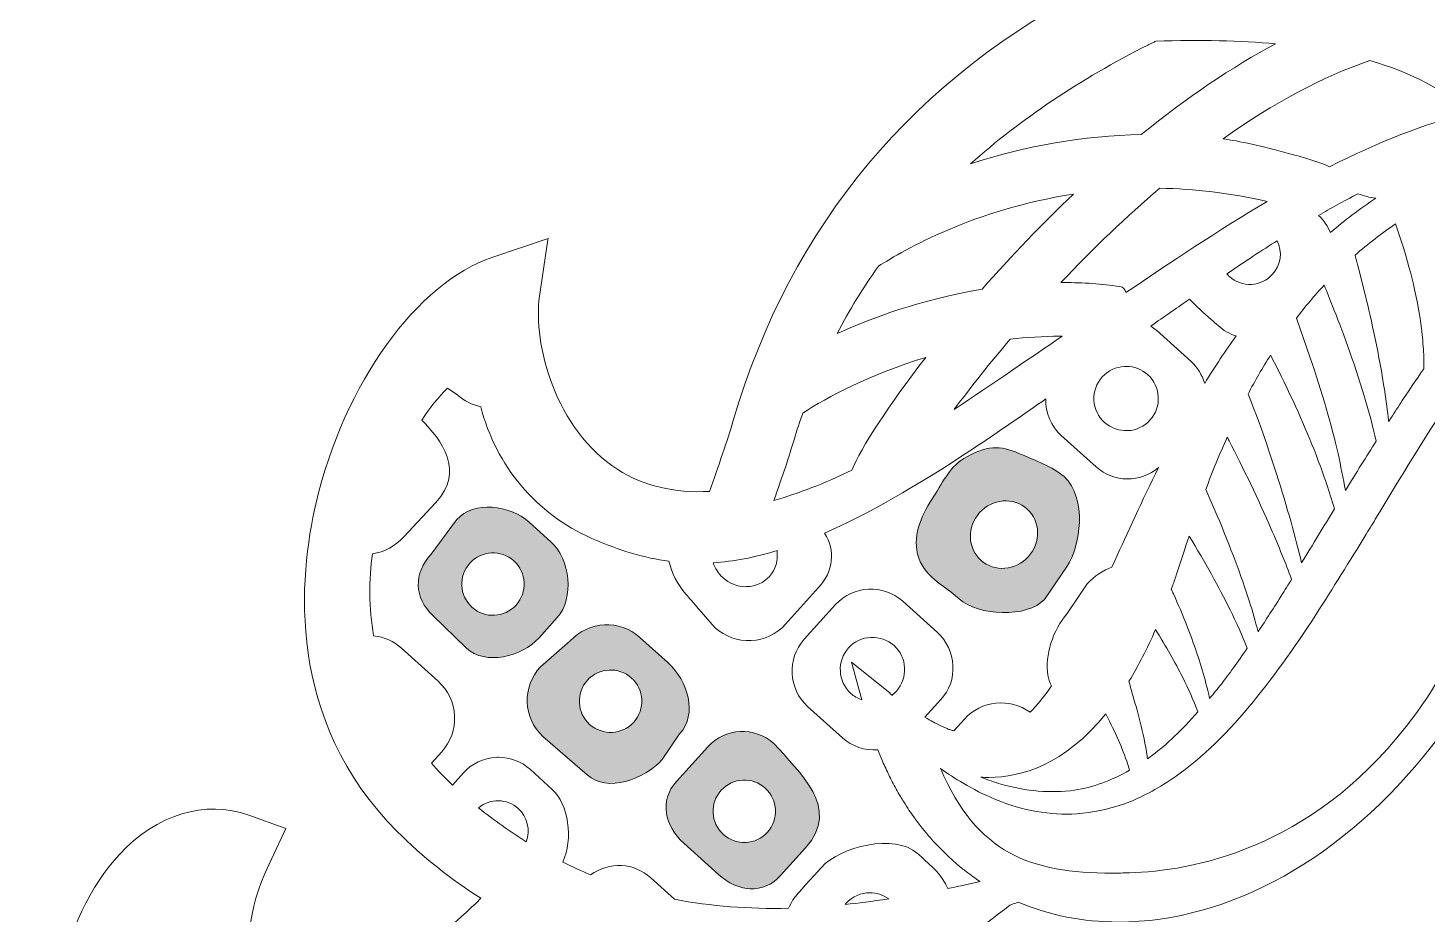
# Model space of a CAD drawing. Header units: inches. Extents: x 63 to 443, y 23 to 478.
# Drawn here: x 62.6 to 179.4, y 319.3 to 393.3 of the extents above; entities that cross this region are included whole.
import ezdxf

# ---------------------------------------------------------------- set-up
doc = ezdxf.new("R2010")
doc.units = ezdxf.units.IN
doc.header["$MEASUREMENT"] = 0
doc.layers.add('Layer 1', color=7, linetype='Continuous')

# ---------------------------------------------------------------- blocks, each defined once
blk = doc.blocks.new('block 2')
at = {"layer": 'Layer 1', "true_color": 0xffffff}
h = blk.add_hatch(color=7, dxfattribs=at)
h.dxf.hatch_style = 2
edge = h.paths.add_edge_path()
edge.add_spline(control_points=[(140.32, 345.64), (141.95, 344.16), (146.06, 344.02), (147.47, 345.58), (147.47, 345.58), (149.36, 348.35), (149.36, 348.35), (150.47, 349.98), (151.08, 354.06), (149.11, 355.84), (148.19, 356.67), (146.62, 357.21), (145.64, 357.65), (144.01, 358.38), (142.91, 358.58), (140.99, 357.5), (139.54, 356.69), (139.11, 355.53), (138.23, 354.2), (137.31, 352.8), (136.46, 351.13), (136.88, 349.35), (137.31, 347.52), (139.02, 346.82), (140.32, 345.64)], knot_values=[0, 0, 0, 0, 1, 1, 1, 2, 2, 2, 3, 3, 3, 4, 4, 4, 5, 5, 5, 6, 6, 6, 7, 7, 7, 8, 8, 8, 8], degree=3, periodic=1)
edge = h.paths.add_edge_path()
edge.add_spline(control_points=[(142.06, 352.83), (143.12, 354.01), (144.9, 354.15), (146.03, 353.13), (147.15, 352.11), (147.2, 350.33), (146.13, 349.15), (145.06, 347.97), (143.28, 347.84), (142.16, 348.85), (141.03, 349.87), (140.99, 351.65), (142.06, 352.83)], knot_values=[0, 0, 0, 0, 1, 1, 1, 2, 2, 2, 3, 3, 3, 4, 4, 4, 4], degree=3, periodic=1)
h = blk.add_hatch(color=7, dxfattribs=at)
h.dxf.hatch_style = 2
edge = h.paths.add_edge_path()
edge.add_spline(control_points=[(106.77, 344.06), (108.22, 345.66), (107.84, 348.95), (106.24, 350.39), (106.24, 350.39), (104.43, 352.03), (104.43, 352.03), (102.82, 353.48), (99.81, 353.85), (98.36, 352.24), (98.36, 352.24), (96.23, 349.37), (96.23, 349.37), (94.78, 347.77), (94.79, 345.68), (96.39, 344.23), (96.39, 344.23), (99.18, 341.49), (99.18, 341.49), (100.79, 340.04), (103.8, 340.76), (105.25, 342.37), (105.25, 342.37), (106.77, 344.06), (106.77, 344.06)], knot_values=[0, 0, 0, 0, 1, 1, 1, 2, 2, 2, 3, 3, 3, 4, 4, 4, 5, 5, 5, 6, 6, 6, 7, 7, 7, 8, 8, 8, 8], degree=3, periodic=1)
edge = h.paths.add_edge_path()
edge.add_spline(control_points=[(103.33, 345.1), (102.37, 344.04), (100.72, 343.95), (99.65, 344.92), (98.58, 345.89), (98.5, 347.53), (99.47, 348.6), (100.43, 349.67), (102.08, 349.75), (103.15, 348.79), (104.22, 347.82), (104.3, 346.17), (103.33, 345.1)], knot_values=[0, 0, 0, 0, 1, 1, 1, 2, 2, 2, 3, 3, 3, 4, 4, 4, 4], degree=3, periodic=1)
h = blk.add_hatch(color=7, dxfattribs=at)
h.dxf.hatch_style = 2
edge = h.paths.add_edge_path()
edge.add_spline(control_points=[(105.58, 334.13), (105.58, 334.13), (109.28, 330.92), (109.28, 330.92), (110.96, 329.39), (114.03, 330.51), (115.55, 332.2), (115.55, 332.2), (116.99, 334.33), (116.99, 334.33), (118.52, 336.01), (117.69, 338.77), (116, 340.29), (116, 340.29), (113.67, 342.39), (113.67, 342.39), (111.99, 343.92), (109.39, 343.79), (107.86, 342.1), (107.86, 342.1), (105.36, 339.95), (105.36, 339.95), (103.83, 338.26), (103.89, 335.65), (105.58, 334.13)], knot_values=[0, 0, 0, 0, 1, 1, 1, 2, 2, 2, 3, 3, 3, 4, 4, 4, 5, 5, 5, 6, 6, 6, 7, 7, 7, 8, 8, 8, 8], degree=3, periodic=1)
edge = h.paths.add_edge_path()
edge.add_spline(control_points=[(109.29, 338.82), (110.26, 339.88), (111.91, 339.97), (112.98, 339), (114.05, 338.04), (114.13, 336.39), (113.16, 335.32), (112.2, 334.25), (110.55, 334.17), (109.48, 335.13), (108.41, 336.1), (108.33, 337.75), (109.29, 338.82)], knot_values=[0, 0, 0, 0, 1, 1, 1, 2, 2, 2, 3, 3, 3, 4, 4, 4, 4], degree=3, periodic=1)
h = blk.add_hatch(color=7, dxfattribs=at)
h.dxf.hatch_style = 2
edge = h.paths.add_edge_path()
edge.add_spline(control_points=[(117.34, 325.2), (117.34, 325.2), (120.24, 322.58), (120.24, 322.58), (121.84, 321.13), (123.98, 320.89), (125.43, 322.49), (125.43, 322.49), (127.52, 324.8), (127.52, 324.8), (130.53, 328.13), (126.99, 331.13), (124.87, 333.53), (123.27, 334.98), (120.8, 334.86), (119.35, 333.26), (119.35, 333.26), (116.73, 330.36), (116.73, 330.36), (115.28, 328.75), (115.74, 326.65), (117.34, 325.2)], knot_values=[0, 0, 0, 0, 1, 1, 1, 2, 2, 2, 3, 3, 3, 4, 4, 4, 5, 5, 5, 6, 6, 6, 7, 7, 7, 7], degree=3, periodic=1)
edge = h.paths.add_edge_path()
edge.add_spline(control_points=[(120.46, 329.62), (121.43, 330.68), (123.08, 330.77), (124.15, 329.8), (125.22, 328.83), (125.3, 327.19), (124.33, 326.12), (123.37, 325.05), (121.72, 324.97), (120.65, 325.93), (119.58, 326.9), (119.5, 328.55), (120.46, 329.62)], knot_values=[0, 0, 0, 0, 1, 1, 1, 2, 2, 2, 3, 3, 3, 4, 4, 4, 4], degree=3, periodic=1)
at = {"layer": 'Layer 1', "lineweight": 0}
for points, knots in [([(441.72, 159.77), (441.03, 166.37), (438.57, 172.97), (434.98, 177.87), (431.53, 182.58), (427.38, 185.23), (423.52, 185.23), (423.35, 185.23), (423.18, 185.22), (423.01, 185.21), (423.01, 185.21), (419.07, 184.98), (419.07, 184.98), (419.07, 184.98), (419.01, 184.98), (419.01, 184.98), (419.01, 184.98), (419.63, 181.01), (419.63, 181.01), (420.62, 174.73), (419.35, 169.91), (416.31, 168.45), (413.84, 167.27), (410.12, 168.22), (406.35, 170.99), (408.89, 173.31), (411.23, 175.8), (413.3, 178.4), (427.23, 195.91), (431.19, 218.67), (424.43, 242.5), (424.43, 242.5), (422.87, 248.04), (422.87, 248.04), (422.87, 248.04), (418.53, 244.25), (418.53, 244.25), (412.23, 238.73), (401.69, 232.84), (390.99, 232.84), (389.56, 232.84), (388.15, 232.95), (386.79, 233.17), (377.82, 234.59), (370.1, 240.64), (363.84, 251.14), (363.4, 251.87), (363, 252.64), (362.62, 253.43), (372.12, 244.34), (384.21, 240.27), (392.03, 240.27), (392.84, 240.27), (393.57, 240.34), (394.22, 240.4), (394.47, 240.42), (394.71, 240.44), (394.94, 240.46), (416.32, 242.04), (427.16, 252.78), (427.16, 272.38), (427.16, 282.87), (415.01, 299.12), (407.15, 299.12), (407.04, 299.12), (406.93, 299.12), (406.8, 299.11), (406.8, 299.11), (402.85, 298.88), (402.85, 298.88), (402.85, 298.88), (402.79, 298.87), (402.79, 298.87), (402.79, 298.87), (403.42, 294.91), (403.42, 294.91), (404.59, 287.46), (403.9, 282.48), (402.65, 281.57), (401.13, 280.48), (398.86, 280.61), (396.23, 281.94), (386.33, 286.97), (374.75, 306.38), (374.66, 344.56), (374.62, 363.93), (367.78, 380.33), (354.34, 393.3), (348.4, 399.03), (341.42, 403.95), (333.59, 407.9), (327.18, 411.13), (320.18, 413.75), (312.75, 415.69), (299.85, 419.04), (289.55, 419.35), (286.71, 419.37), (280.27, 421.01), (273.87, 421.84), (267.68, 421.84), (253.54, 421.84), (242.24, 417.55), (233.17, 414.1), (233.17, 414.1), (232.04, 413.68), (232.04, 413.68), (227.64, 418.27), (222.2, 424.57), (219.04, 432.58), (219.04, 432.58), (217.12, 437.45), (217.12, 437.45), (217.12, 437.45), (213.22, 433.95), (213.22, 433.95), (210.54, 431.54), (208.45, 428.29), (207.01, 424.29), (203.42, 428.75), (200.93, 432.89), (199.18, 437.33), (199.18, 437.33), (197.26, 442.2), (197.26, 442.2), (197.26, 442.2), (193.36, 438.7), (193.36, 438.7), (191.12, 436.69), (189.27, 434.07), (187.86, 430.94), (187.73, 431.02), (187.6, 431.11), (187.46, 431.21), (187.46, 431.21), (186.28, 431.98), (186.28, 431.98), (186.01, 432.14), (185.73, 432.28), (185.42, 432.43), (185.42, 432.43), (184.95, 432.67), (184.95, 432.67), (185.07, 433.54), (185.09, 434.43), (185.01, 435.3), (185.01, 435.3), (184.99, 435.42), (184.99, 435.42), (184.98, 435.51), (184.96, 435.61), (184.95, 435.71), (184.95, 435.71), (184.95, 435.74), (184.95, 435.74), (184.91, 436.03), (184.86, 436.4), (184.76, 436.73), (184.76, 436.73), (184.6, 437.31), (184.6, 437.31), (184.6, 437.31), (184.3, 438.16), (184.3, 438.16), (184.27, 438.22), (184.25, 438.28), (184.22, 438.34), (184.22, 438.34), (184.21, 438.38), (184.21, 438.38), (184.12, 438.6), (184.01, 438.91), (183.79, 439.26), (183.79, 439.26), (183.65, 439.52), (183.65, 439.52), (183.46, 439.85), (183.27, 440.18), (183.03, 440.52), (183.03, 440.52), (182.33, 441.43), (182.33, 441.43), (182.33, 441.43), (182.24, 441.53), (182.24, 441.53), (182.03, 441.76), (181.82, 441.97), (181.62, 442.17), (181.62, 442.17), (181.45, 442.34), (181.45, 442.34), (181.18, 442.63), (180.91, 442.85), (180.68, 443.03), (180.61, 443.09), (180.53, 443.15), (180.43, 443.23), (180.17, 443.45), (179.78, 443.76), (179.45, 443.97), (178.85, 444.39), (178.18, 444.8), (177.46, 445.17), (177.33, 445.25), (177.18, 445.32), (177.03, 445.4), (177.03, 445.4), (176.97, 445.72), (176.97, 445.72), (176.91, 446.2), (176.77, 446.6), (176.65, 446.92), (176.65, 446.92), (176.56, 447.17), (176.56, 447.17), (176.53, 447.24), (176.5, 447.33), (176.48, 447.41), (176.48, 447.41), (176.47, 447.43), (176.47, 447.43), (176.38, 447.7), (176.26, 448.03), (176.04, 448.43), (175.94, 448.58), (175.85, 448.74), (175.77, 448.9), (175.77, 448.9), (175.74, 448.95), (175.74, 448.95), (175.49, 449.43), (175.2, 449.97), (174.76, 450.45), (174.64, 450.58), (174.53, 450.73), (174.42, 450.87), (174.42, 450.87), (174.38, 450.91), (174.38, 450.91), (174.06, 451.32), (173.69, 451.78), (173.25, 452.13), (173.25, 452.13), (172.83, 452.51), (172.83, 452.51), (172.42, 452.87), (172.05, 453.19), (171.66, 453.5), (171.66, 453.5), (169.68, 454.8), (169.68, 454.8), (169.44, 454.96), (169.15, 455.15), (168.87, 455.27), (168.87, 455.27), (167.37, 456), (167.37, 456), (167.03, 456.88), (166.62, 457.76), (166.13, 458.68), (166.13, 458.68), (166.06, 458.81), (166.06, 458.81), (165.87, 459.09), (165.69, 459.38), (165.52, 459.66), (164.98, 460.52), (164.42, 461.42), (163.74, 462.17), (163.74, 462.17), (163.44, 462.53), (163.44, 462.53), (162.69, 463.45), (161.92, 464.41), (161.03, 465.19), (161.03, 465.19), (159.67, 466.5), (159.67, 466.5), (159.06, 467.11), (158.55, 467.56), (158.06, 467.9), (158.06, 467.9), (155.04, 470.23), (155.04, 470.23), (154.31, 470.79), (153.56, 471.24), (152.82, 471.68), (152.82, 471.68), (152.77, 471.71), (152.77, 471.71), (152.43, 471.92), (152.07, 472.13), (151.67, 472.39), (151.31, 472.6), (150.95, 472.83), (150.6, 473.05), (150.6, 473.05), (150.57, 473.07), (150.57, 473.07), (149.86, 473.52), (149.12, 473.99), (148.31, 474.38), (148.31, 474.38), (142.38, 477.33), (142.38, 477.33), (142.38, 477.33), (140.79, 477.76), (140.79, 477.76), (140.54, 477.77), (140.29, 477.77), (140.04, 477.75), (140.04, 477.75), (139.85, 477.72), (139.85, 477.72), (138.84, 477.51), (138.01, 477.02), (137.45, 476.3), (137.38, 476.22), (137.31, 476.13), (137.16, 475.9), (137.04, 475.69), (136.92, 475.46), (136.84, 475.26), (136.62, 474.75), (136.59, 474.34), (136.57, 474.07), (136.57, 474.07), (136.54, 473.76), (136.54, 473.76), (136.54, 473.76), (136.56, 473.59), (136.56, 473.59), (136.58, 473.35), (136.66, 472.77), (136.77, 472.49), (136.77, 472.49), (137.19, 471.19), (137.19, 471.19), (137.53, 470.1), (137.88, 468.93), (138.23, 467.7), (138.23, 467.7), (138.45, 466.89), (138.45, 466.89), (138.69, 466.01), (138.94, 465.1), (139.15, 464.16), (139.44, 463.05), (139.65, 461.94), (139.89, 460.71), (139.97, 460.24), (140.02, 459.79), (140.08, 459.31), (140.08, 459.31), (140.09, 459.25), (140.09, 459.25), (140.17, 458.53), (140.26, 457.79), (140.43, 456.91), (140.77, 455.35), (141.37, 453.91), (142.24, 452.64), (142.75, 451.84), (143.42, 451.1), (144.31, 450.38), (144.29, 450.18), (144.29, 450), (144.31, 449.85), (144.31, 449.85), (144.31, 449.62), (144.31, 449.62), (144.32, 449.39), (144.32, 449.08), (144.39, 448.73), (144.39, 448.73), (144.55, 447.86), (144.55, 447.86), (144.55, 447.86), (144.58, 447.72), (144.58, 447.72), (144.66, 447.43), (144.73, 447.25), (144.8, 447.05), (144.8, 447.05), (144.85, 446.91), (144.85, 446.91), (144.95, 446.58), (145.1, 446.28), (145.23, 446.01), (145.23, 446.01), (145.32, 445.83), (145.32, 445.83), (145.52, 445.42), (145.72, 445.08), (145.9, 444.83), (145.9, 444.83), (146.04, 444.62), (146.04, 444.62), (146.18, 444.41), (146.31, 444.22), (146.49, 444), (146.49, 444), (146.69, 443.76), (146.69, 443.76), (146.99, 443.41), (147.33, 443), (147.73, 442.63), (148.18, 442.17), (148.64, 441.8), (149.09, 441.43), (149.55, 441.06), (150.06, 440.7), (150.65, 440.31), (150.61, 439.37), (150.66, 438.44), (150.81, 437.55), (150.92, 436.86), (151.11, 436.13), (151.39, 435.32), (151.65, 434.62), (151.97, 433.94), (152.36, 433.29), (152.49, 433.06), (152.64, 432.84), (152.8, 432.62), (152.8, 432.62), (152.95, 432.4), (152.95, 432.4), (153.1, 432.16), (153.28, 431.94), (153.5, 431.69), (153.5, 431.69), (153.51, 431.68), (153.51, 431.68), (153.57, 431.62), (153.63, 431.55), (153.72, 431.45), (154.19, 430.9), (154.74, 430.38), (155.38, 429.87), (155.38, 429.87), (156.15, 429.28), (156.15, 429.28), (156.15, 429.28), (157.06, 428.71), (157.06, 428.71), (157.29, 428.56), (157.54, 428.41), (157.84, 428.25), (158.32, 425.83), (159.22, 423.64), (160.5, 421.73), (160.71, 421.43), (160.92, 421.12), (161.16, 420.84), (161.16, 420.84), (161.33, 420.63), (161.33, 420.63), (161.48, 420.44), (161.66, 420.22), (161.85, 420.03), (162.39, 419.44), (162.97, 418.94), (163.48, 418.52), (163.48, 418.52), (163.62, 418.42), (163.62, 418.42), (164.12, 418.05), (164.63, 417.68), (165.23, 417.36), (165.41, 417.26), (165.59, 417.15), (165.8, 417.05), (165.82, 416.86), (165.84, 416.68), (165.87, 416.5), (165.92, 415.96), (166.04, 415.47), (166.16, 415.03), (166.21, 414.85), (166.25, 414.69), (166.29, 414.51), (166.37, 414.16), (166.48, 413.89), (166.58, 413.66), (166.58, 413.66), (166.58, 413.65), (166.58, 413.65), (166.61, 413.58), (166.64, 413.5), (166.69, 413.38), (166.69, 413.38), (167.03, 412.51), (167.03, 412.51), (167.03, 412.51), (167.12, 412.32), (167.12, 412.32), (167.34, 411.93), (167.57, 411.53), (167.8, 411.15), (167.8, 411.15), (168.08, 410.68), (168.08, 410.68), (168.08, 410.68), (168.18, 410.53), (168.18, 410.53), (168.45, 410.16), (168.75, 409.8), (169.02, 409.49), (169.02, 409.49), (169.37, 409.07), (169.37, 409.07), (169.73, 408.6), (170.13, 408.27), (170.49, 407.97), (170.49, 407.97), (170.52, 407.95), (170.52, 407.95), (170.65, 407.84), (170.78, 407.74), (170.95, 407.57), (170.95, 407.57), (171.66, 406.97), (171.66, 406.97), (171.66, 406.97), (173.05, 406.09), (173.05, 406.09), (173.02, 405.43), (173.05, 404.76), (173.12, 404.11), (165.42, 402.6), (158.34, 400.23), (152.07, 397.05), (136.6, 389.22), (126.3, 376.93), (121.48, 360.54), (121.01, 358.95), (120.21, 356.65), (119.5, 354.6), (116.55, 354.45), (113.96, 355.07), (111.82, 356.44), (106.65, 359.72), (104.71, 366.95), (105.29, 370.91), (105.29, 370.91), (105.99, 375.64), (105.99, 375.64), (105.99, 375.64), (106.01, 375.73), (106.01, 375.73), (106.01, 375.73), (101.38, 374.18), (101.38, 374.18), (95.05, 372.07), (88.99, 363.63), (86.63, 353.66), (85.16, 347.4), (84.07, 335.51), (93.41, 326.17), (95.53, 324.05), (97.88, 322.18), (100.4, 320.59), (96.11, 316.35), (91.6, 313.61), (87.69, 312.87), (87.02, 312.75), (86.38, 312.68), (85.79, 312.68), (84.59, 312.68), (82.96, 312.95), (81.98, 314.22), (80.57, 316.05), (80.84, 319.5), (82.7, 323.44), (82.7, 323.44), (84.11, 326.43), (84.11, 326.43), (84.11, 326.43), (81, 327.54), (81, 327.54), (77.35, 328.84), (73.32, 327.61), (70.19, 324.25), (65.42, 319.13), (62.56, 308.64), (66.66, 299.29), (69.1, 293.73), (76.17, 284.16), (96.11, 282.49), (93.39, 279.46), (90.72, 276.43), (88.18, 273.46), (83.42, 267.89), (86.67, 261.39), (89.54, 255.65), (90.76, 253.21), (92.03, 250.69), (92.77, 248.2), (94.11, 243.76), (98.43, 239.67), (104.62, 236.99), (108.73, 235.22), (113.05, 234.28), (117.11, 234.28), (120.3, 234.28), (123.19, 234.89), (125.47, 236.03), (129.42, 238), (133.27, 241.31), (136.99, 244.5), (141.14, 248.07), (145.84, 252.11), (148.74, 252.11), (149.1, 252.11), (149.66, 252.1), (150.37, 252.09), (172.74, 251.7), (191.58, 253.57), (206.37, 257.65), (201.18, 251.22), (196.04, 242.74), (192.25, 234.35), (187.14, 223.04), (184.33, 211.98), (183.89, 201.45), (182.98, 179.3), (192.38, 160.55), (211.83, 145.73), (221.37, 120.89), (214.51, 108.79), (209.57, 103.79), (205.34, 99.5), (200.23, 97.97), (196.86, 97.97), (195.79, 97.97), (194.82, 98.12), (194.05, 98.42), (194.05, 98.42), (188.58, 100.47), (188.58, 100.47), (188.58, 100.47), (188.5, 100.5), (188.5, 100.5), (188.5, 100.5), (189.15, 94.61), (189.15, 94.61), (190.13, 85.59), (198.03, 75.58), (208.8, 69.71), (213.61, 67.09), (222.66, 65.19), (230.33, 65.19), (233.58, 65.19), (237.43, 65.35), (241.47, 66.54), (240.8, 54.36), (243.88, 43.44), (250.14, 35.77), (257.02, 27.38), (267.18, 23.04), (280.37, 22.88), (280.37, 22.88), (289.18, 22.77), (289.18, 22.77), (289.18, 22.77), (289.31, 22.77), (289.31, 22.77), (289.31, 22.77), (282.99, 29.09), (282.99, 29.09), (276.47, 35.61), (274.21, 43.29), (276.61, 50.72), (279.2, 58.72), (286.77, 64.84), (295.89, 66.31), (328.25, 71.53), (372.58, 83.61), (384, 128.05), (391.67, 123.49), (400.79, 121.1), (405.85, 121.1), (416.95, 121.18), (426.27, 125.09), (432.8, 132.4), (440.58, 141.1), (442.51, 152.25), (441.72, 159.77)], [0, 0, 0, 0, 1, 1, 1, 2, 2, 2, 3, 3, 3, 4, 4, 4, 5, 5, 5, 6, 6, 6, 7, 7, 7, 8, 8, 8, 9, 9, 9, 10, 10, 10, 11, 11, 11, 12, 12, 12, 13, 13, 13, 14, 14, 14, 15, 15, 15, 16, 16, 16, 17, 17, 17, 18, 18, 18, 19, 19, 19, 20, 20, 20, 21, 21, 21, 22, 22, 22, 23, 23, 23, 24, 24, 24, 25, 25, 25, 26, 26, 26, 27, 27, 27, 28, 28, 28, 29, 29, 29, 30, 30, 30, 31, 31, 31, 32, 32, 32, 33, 33, 33, 34, 34, 34, 35, 35, 35, 36, 36, 36, 37, 37, 37, 38, 38, 38, 39, 39, 39, 40, 40, 40, 41, 41, 41, 42, 42, 42, 43, 43, 43, 44, 44, 44, 45, 45, 45, 46, 46, 46, 47, 47, 47, 48, 48, 48, 49, 49, 49, 50, 50, 50, 51, 51, 51, 52, 52, 52, 53, 53, 53, 54, 54, 54, 55, 55, 55, 56, 56, 56, 57, 57, 57, 58, 58, 58, 59, 59, 59, 60, 60, 60, 61, 61, 61, 62, 62, 62, 63, 63, 63, 64, 64, 64, 65, 65, 65, 66, 66, 66, 67, 67, 67, 68, 68, 68, 69, 69, 69, 70, 70, 70, 71, 71, 71, 72, 72, 72, 73, 73, 73, 74, 74, 74, 75, 75, 75, 76, 76, 76, 77, 77, 77, 78, 78, 78, 79, 79, 79, 80, 80, 80, 81, 81, 81, 82, 82, 82, 83, 83, 83, 84, 84, 84, 85, 85, 85, 86, 86, 86, 87, 87, 87, 88, 88, 88, 89, 89, 89, 90, 90, 90, 91, 91, 91, 92, 92, 92, 93, 93, 93, 94, 94, 94, 95, 95, 95, 96, 96, 96, 97, 97, 97, 98, 98, 98, 99, 99, 99, 100, 100, 100, 101, 101, 101, 102, 102, 102, 103, 103, 103, 104, 104, 104, 105, 105, 105, 106, 106, 106, 107, 107, 107, 108, 108, 108, 109, 109, 109, 110, 110, 110, 111, 111, 111, 112, 112, 112, 113, 113, 113, 114, 114, 114, 115, 115, 115, 116, 116, 116, 117, 117, 117, 118, 118, 118, 119, 119, 119, 120, 120, 120, 121, 121, 121, 122, 122, 122, 123, 123, 123, 124, 124, 124, 125, 125, 125, 126, 126, 126, 127, 127, 127, 128, 128, 128, 129, 129, 129, 130, 130, 130, 131, 131, 131, 132, 132, 132, 133, 133, 133, 134, 134, 134, 135, 135, 135, 136, 136, 136, 137, 137, 137, 138, 138, 138, 139, 139, 139, 140, 140, 140, 141, 141, 141, 142, 142, 142, 143, 143, 143, 144, 144, 144, 145, 145, 145, 146, 146, 146, 147, 147, 147, 148, 148, 148, 149, 149, 149, 150, 150, 150, 151, 151, 151, 152, 152, 152, 153, 153, 153, 154, 154, 154, 155, 155, 155, 156, 156, 156, 157, 157, 157, 158, 158, 158, 159, 159, 159, 160, 160, 160, 161, 161, 161, 162, 162, 162, 163, 163, 163, 164, 164, 164, 165, 165, 165, 166, 166, 166, 167, 167, 167, 168, 168, 168, 169, 169, 169, 170, 170, 170, 171, 171, 171, 172, 172, 172, 173, 173, 173, 174, 174, 174, 175, 175, 175, 176, 176, 176, 177, 177, 177, 178, 178, 178, 179, 179, 179, 180, 180, 180, 181, 181, 181, 182, 182, 182, 183, 183, 183, 184, 184, 184, 185, 185, 185, 186, 186, 186, 187, 187, 187, 188, 188, 188, 189, 189, 189, 190, 190, 190, 191, 191, 191, 192, 192, 192, 193, 193, 193, 194, 194, 194, 195, 195, 195, 196, 196, 196, 197, 197, 197, 198, 198, 198, 199, 199, 199, 200, 200, 200, 201, 201, 201, 202, 202, 202, 203, 203, 203, 204, 204, 204, 205, 205, 205, 206, 206, 206, 207, 207, 207, 208, 208, 208, 209, 209, 209, 210, 210, 210, 211, 211, 211, 212, 212, 212, 213, 213, 213, 214, 214, 214, 215, 215, 215, 216, 216, 216, 217, 217, 217, 218, 218, 218, 219, 219, 219, 220, 220, 220, 221, 221, 221, 222, 222, 222, 223, 223, 223, 224, 224, 224, 225, 225, 225, 226, 226, 226, 227, 227, 227, 228, 228, 228, 229, 229, 229, 229]), ([(152.5, 257.88), (151.82, 257.89), (151.18, 257.9), (150.79, 257.9), (146.04, 257.9), (141.54, 255.93), (136.61, 251.69), (133.29, 248.84), (128.13, 244.87), (124.54, 243.07), (121.49, 241.54), (115.33, 239.43), (108.4, 242.42), (103.13, 244.7), (99.68, 246.72), (98.76, 249.78), (97.91, 252.63), (96.56, 255.33), (95.26, 257.94), (94.59, 259.26), (94.05, 260.36), (93.56, 261.41), (93.72, 261.67), (93.89, 261.99), (94.01, 262.41), (94.22, 263), (94.31, 263.7), (94.24, 264.44), (94.22, 264.85), (94.15, 265.25), (94.02, 265.62), (93.95, 265.93), (93.8, 266.23), (93.66, 266.52), (93.62, 266.61), (93.57, 266.7), (93.52, 266.79), (93.48, 266.86), (93.44, 266.92), (93.39, 266.99), (93.2, 267.28), (92.99, 267.58), (92.72, 267.82), (92.47, 268.1), (92.16, 268.32), (91.85, 268.52), (92.02, 269.44), (92.43, 270.27), (93.09, 271.04), (99.34, 278.36), (106.69, 286.09), (114.92, 294.03), (115.51, 294.42), (116.05, 294.93), (116.52, 295.56), (128.6, 307.09), (139.92, 316.5), (144.58, 320.01), (144.68, 320.05), (144.77, 320.08), (144.87, 320.12), (145.01, 320.17), (145.15, 320.22), (145.29, 320.28), (147.89, 319.17), (150.69, 318.61), (153.64, 318.61), (162.97, 318.61), (172.51, 323.96), (179.81, 333.28), (186.09, 341.29), (188.99, 350.13), (191.56, 357.92), (195.31, 369.33), (198.28, 378.35), (209.88, 380.71), (209.88, 380.71), (211.62, 381.06), (211.62, 381.06), (212.16, 379.77), (212.7, 378.63), (213.23, 377.68), (213.23, 377.68), (213.33, 377.51), (213.33, 377.51), (213.33, 377.51), (213.55, 388.29), (213.55, 388.29), (213.55, 388.29), (213.55, 388.3), (213.55, 388.3), (213.55, 388.3), (213.55, 388.31), (213.55, 388.31), (208.84, 398.46), (207.81, 413.62), (216.08, 424.66), (220.63, 415.05), (225.54, 410.47), (230.19, 406.6), (240.21, 398.25), (243.19, 388.03), (243.93, 380.92), (244.73, 373.22), (243.14, 367.43), (243.12, 367.37), (243.12, 367.37), (243.03, 367.04), (243.03, 367.04), (243.03, 367.04), (243.22, 367.32), (243.22, 367.32), (247.36, 373.53), (249.14, 379.31), (248.65, 384.98), (276.01, 354.34), (258.01, 331.73), (238.96, 307.8), (229.07, 295.36), (218.83, 282.5), (214.94, 268.25), (203.59, 263.16), (180.44, 257.4), (152.5, 257.88)], [0, 0, 0, 0, 1, 1, 1, 2, 2, 2, 3, 3, 3, 4, 4, 4, 5, 5, 5, 6, 6, 6, 7, 7, 7, 8, 8, 8, 9, 9, 9, 10, 10, 10, 11, 11, 11, 12, 12, 12, 13, 13, 13, 14, 14, 14, 15, 15, 15, 16, 16, 16, 17, 17, 17, 18, 18, 18, 19, 19, 19, 20, 20, 20, 21, 21, 21, 22, 22, 22, 23, 23, 23, 24, 24, 24, 25, 25, 25, 26, 26, 26, 27, 27, 27, 28, 28, 28, 29, 29, 29, 30, 30, 30, 31, 31, 31, 32, 32, 32, 33, 33, 33, 34, 34, 34, 35, 35, 35, 36, 36, 36, 37, 37, 37, 38, 38, 38, 39, 39, 39, 40, 40, 40, 41, 41, 41, 41]), ([(156.1, 391.91), (156.23, 391.98), (156.36, 392.04), (156.49, 392.1), (156.59, 392.14), (156.68, 392.19), (156.78, 392.23), (160.48, 392.36), (163.84, 392.28), (166.78, 392.01), (163.15, 390.08), (159.37, 387.53), (155.56, 384.43), (150.74, 384.33), (145.94, 383.51), (141.3, 381.98), (145.47, 385.71), (150.45, 389.05), (156.1, 391.91)], [0, 0, 0, 0, 1, 1, 1, 2, 2, 2, 3, 3, 3, 4, 4, 4, 5, 5, 5, 6, 6, 6, 6]), ([(171.28, 381.72), (170.94, 381.99), (168.83, 382.6), (167.87, 382.86), (165.7, 383.45), (163.67, 383.9), (162.39, 384.07), (166.63, 387.09), (170.75, 389.29), (174.65, 390.61), (178.16, 389.61), (180.94, 388.13), (182.9, 386.23), (179.21, 385.31), (175.41, 383.84), (171.28, 381.72)], [0, 0, 0, 0, 1, 1, 1, 2, 2, 2, 3, 3, 3, 4, 4, 4, 5, 5, 5, 5]), ([(143.39, 328.85), (145.67, 327.92), (147.96, 327.51), (150.19, 327.65), (151.47, 327.75), (152.8, 328.03), (154.15, 328.49), (155.33, 328.91), (156.58, 329.55), (157.97, 330.46), (160.23, 331.97), (162.45, 334.05), (164.58, 336.62), (166.46, 338.89), (168.33, 341.47), (170.14, 344.28), (171.57, 346.51), (172.99, 348.81), (174.36, 351.04), (174.65, 351.51), (174.94, 351.98), (175.22, 352.45), (178.91, 358.61), (182.06, 363.63), (185.42, 368.09), (185.75, 368.49), (186.08, 368.91), (186.4, 369.31), (186.97, 370.03), (187.56, 370.77), (188.18, 371.42), (188.18, 371.42), (189.57, 372.98), (189.57, 372.98), (189.57, 372.98), (191.03, 374.4), (191.03, 374.4), (191.64, 375.04), (192.33, 375.58), (192.98, 376.1), (193.32, 376.36), (193.66, 376.63), (193.99, 376.91), (194.29, 377.17), (194.63, 377.39), (194.95, 377.59), (195.14, 377.71), (195.32, 377.83), (195.5, 377.95), (195.68, 378.07), (195.86, 378.19), (196.04, 378.31), (196.36, 378.53), (196.67, 378.73), (196.99, 378.9), (197.51, 379.16), (198.02, 379.41), (198.52, 379.66), (198.52, 379.66), (198.6, 379.7), (198.6, 379.7), (199.07, 379.95), (199.52, 380.18), (200, 380.32), (200, 380.32), (202.17, 381.1), (202.17, 381.1), (202.32, 381.14), (202.47, 381.17), (202.62, 381.2), (202.71, 381.22), (202.79, 381.24), (202.87, 381.25), (203.06, 381.29), (203.25, 381.33), (203.43, 381.37), (194.69, 377.04), (191, 367.71), (187.97, 358.52), (187.54, 357.2), (187.12, 355.83), (186.71, 354.51), (184.7, 347.99), (182.63, 341.26), (177.68, 334.94), (169.62, 324.65), (159.74, 322.87), (154.57, 322.72), (154.08, 322.71), (153.61, 322.7), (153.15, 322.7), (146.28, 322.7), (141.86, 324.32), (138.78, 331.46), (138.81, 331.44), (138.84, 331.41), (138.87, 331.39), (139.83, 330.7), (141.35, 329.69), (143.39, 328.85)], [0, 0, 0, 0, 1, 1, 1, 2, 2, 2, 3, 3, 3, 4, 4, 4, 5, 5, 5, 6, 6, 6, 7, 7, 7, 8, 8, 8, 9, 9, 9, 10, 10, 10, 11, 11, 11, 12, 12, 12, 13, 13, 13, 14, 14, 14, 15, 15, 15, 16, 16, 16, 17, 17, 17, 18, 18, 18, 19, 19, 19, 20, 20, 20, 21, 21, 21, 22, 22, 22, 23, 23, 23, 24, 24, 24, 25, 25, 25, 26, 26, 26, 27, 27, 27, 28, 28, 28, 29, 29, 29, 30, 30, 30, 31, 31, 31, 32, 32, 32, 33, 33, 33, 33]), ([(148.85, 372.06), (151.56, 374.94), (154.34, 377.59), (157.11, 379.94), (159.99, 379.9), (163, 379.53), (166.08, 378.84), (162.07, 376.47), (157.87, 373.67), (154.28, 371.22), (154.24, 371.48), (154.04, 371.7), (153.77, 371.73), (152.24, 371.95), (150.71, 372.06), (149.09, 372.06), (149.01, 372.06), (148.93, 372.06), (148.85, 372.06)], [0, 0, 0, 0, 1, 1, 1, 2, 2, 2, 3, 3, 3, 4, 4, 4, 5, 5, 5, 6, 6, 6, 6]), ([(133.6, 373.42), (135.75, 374.81), (141.61, 378.17), (149.9, 379.45), (147.29, 376.98), (144.73, 374.31), (142.26, 371.5), (137.15, 370.66), (132.88, 369.03), (130.15, 367.8), (131.16, 369.73), (132.32, 371.63), (133.6, 373.42)], [0, 0, 0, 0, 1, 1, 1, 2, 2, 2, 3, 3, 3, 4, 4, 4, 4]), ([(170.37, 377.67), (171.37, 378.26), (172.42, 378.83), (173.66, 379.48), (174.14, 379.29), (174.65, 379.17), (175.15, 379.11), (173.81, 378.21), (172.53, 377.24), (171.36, 376.24), (171.12, 376.8), (170.79, 377.28), (170.37, 377.67)], [0, 0, 0, 0, 1, 1, 1, 2, 2, 2, 3, 3, 3, 4, 4, 4, 4]), ([(174.29, 370.95), (173.86, 372.73), (173.53, 373.97), (173.42, 374.35), (174.51, 375.3), (175.65, 376.18), (176.8, 376.96), (176.8, 376.96), (177.36, 375.29), (177.36, 375.29), (177.63, 374.42), (177.98, 373.27), (178.27, 372.03), (178.62, 370.56), (178.84, 369.34), (178.97, 368.21), (179.06, 367.53), (179.11, 366.87), (179.14, 366.24), (179.18, 365.81), (179.18, 365.38), (179.18, 364.96), (179.18, 364.96), (179.18, 364.86), (179.18, 364.86), (178.48, 363.88), (177.96, 363.11), (177.48, 362.37), (177.17, 361.89), (176.85, 361.4), (176.55, 360.93), (176.44, 360.76), (176.34, 360.59), (176.23, 360.43), (176.13, 361.35), (176.02, 362.19), (175.9, 362.97), (175.43, 366.02), (174.77, 368.99), (174.29, 370.95)], [0, 0, 0, 0, 1, 1, 1, 2, 2, 2, 3, 3, 3, 4, 4, 4, 5, 5, 5, 6, 6, 6, 7, 7, 7, 8, 8, 8, 9, 9, 9, 10, 10, 10, 11, 11, 11, 12, 12, 12, 13, 13, 13, 13]), ([(162.92, 372.57), (162.84, 372.64), (162.77, 372.72), (162.71, 372.79), (164.29, 373.86), (165.67, 374.77), (166.92, 375.56), (167.38, 374.62), (167.22, 373.52), (166.52, 372.75), (166.07, 372.24), (165.44, 371.95), (164.76, 371.91), (164.08, 371.88), (163.42, 372.11), (162.92, 372.57)], [0, 0, 0, 0, 1, 1, 1, 2, 2, 2, 3, 3, 3, 4, 4, 4, 5, 5, 5, 5]), ([(169.65, 365.86), (169.65, 365.86), (168.52, 369.09), (168.52, 369.09), (169.27, 370.07), (170.05, 370.99), (170.84, 371.84), (171.09, 371.23), (171.32, 370.66), (171.55, 370.08), (172.27, 368.25), (173.32, 365.46), (174.19, 362.58), (174.58, 361.28), (174.92, 360.01), (175.19, 358.81), (174.37, 357.52), (173.53, 356.17), (172.61, 354.68), (172.43, 355.69), (172.23, 356.73), (172, 357.76), (171.45, 360.16), (170.68, 362.81), (169.65, 365.86)], [0, 0, 0, 0, 1, 1, 1, 2, 2, 2, 3, 3, 3, 4, 4, 4, 5, 5, 5, 6, 6, 6, 7, 7, 7, 8, 8, 8, 8]), ([(156.82, 368.07), (156.67, 368.21), (156.5, 368.32), (156.35, 368.42), (156.35, 368.42), (156.63, 368.61), (156.63, 368.61), (157.64, 369.32), (158.64, 370.01), (159.6, 370.67), (160.16, 370.07), (160.79, 369.51), (161.4, 368.98), (161.59, 368.8), (161.79, 368.63), (161.98, 368.46), (162.41, 368.07), (162.92, 367.78), (163.49, 367.6), (162.59, 366.35), (161.73, 365.05), (160.86, 363.63), (160.65, 364.33), (160.26, 364.96), (159.72, 365.45), (159.72, 365.45), (156.82, 368.07), (156.82, 368.07)], [0, 0, 0, 0, 1, 1, 1, 2, 2, 2, 3, 3, 3, 4, 4, 4, 5, 5, 5, 6, 6, 6, 7, 7, 7, 8, 8, 8, 9, 9, 9, 9]), ([(148.94, 367.57), (146.26, 365.73), (143.16, 363.61), (139.92, 361.44), (141.38, 363.4), (142.95, 365.37), (144.6, 367.32), (145.96, 367.48), (147.36, 367.57), (148.77, 367.57), (148.83, 367.57), (148.88, 367.57), (148.94, 367.57)], [0, 0, 0, 0, 1, 1, 1, 2, 2, 2, 3, 3, 3, 4, 4, 4, 4]), ([(168.07, 352.03), (167.34, 354.64), (166.42, 357.53), (165.54, 359.97), (165.17, 361.02), (164.82, 361.92), (164.54, 362.58), (164.54, 362.58), (164.48, 362.74), (164.48, 362.74), (165.06, 363.85), (165.69, 364.94), (166.36, 365.99), (166.36, 365.99), (166.99, 364.76), (166.99, 364.76), (168.39, 361.94), (169.48, 359.49), (170.32, 357.25), (170.78, 356.02), (171.3, 354.56), (171.69, 353.15), (170.81, 351.68), (169.89, 350.16), (168.96, 348.64), (168.7, 349.74), (168.4, 350.88), (168.07, 352.03)], [0, 0, 0, 0, 1, 1, 1, 2, 2, 2, 3, 3, 3, 4, 4, 4, 5, 5, 5, 6, 6, 6, 7, 7, 7, 8, 8, 8, 9, 9, 9, 9]), ([(126.56, 358.92), (126.79, 359.7), (127.05, 360.48), (127.28, 361.14), (129.27, 362.49), (133, 364.41), (137.55, 365.8), (134.49, 361.84), (132.14, 358.25), (131.39, 356.38), (129.12, 355.28), (126.92, 354.42), (124.87, 353.85), (125.55, 355.8), (126.19, 357.65), (126.56, 358.92)], [0, 0, 0, 0, 1, 1, 1, 2, 2, 2, 3, 3, 3, 4, 4, 4, 5, 5, 5, 5]), ([(152.3, 364.17), (152.78, 364.7), (153.44, 365.01), (154.16, 365.05), (154.21, 365.05), (154.25, 365.05), (154.3, 365.05), (154.97, 365.05), (155.6, 364.81), (156.1, 364.36), (157.2, 363.37), (157.29, 361.66), (156.29, 360.56), (155.81, 360.03), (155.15, 359.71), (154.43, 359.68), (153.72, 359.65), (153.03, 359.89), (152.49, 360.37), (151.96, 360.85), (151.65, 361.51), (151.61, 362.23), (151.57, 362.95), (151.82, 363.64), (152.3, 364.17)], [0, 0, 0, 0, 1, 1, 1, 2, 2, 2, 3, 3, 3, 4, 4, 4, 5, 5, 5, 6, 6, 6, 7, 7, 7, 8, 8, 8, 8]), ([(98.01, 330.06), (97.33, 330.71), (96.76, 331.31), (96.27, 331.9), (96.27, 331.9), (97.12, 332.84), (97.12, 332.84), (97.87, 333.66), (98.25, 334.73), (98.19, 335.84), (98.14, 336.96), (97.65, 337.98), (96.82, 338.73), (96.82, 338.73), (93.77, 341.49), (93.77, 341.49), (93.13, 342.07), (92.32, 342.43), (91.43, 342.53), (91.04, 344.85), (91.01, 347.22), (91.34, 349.39), (92.32, 349.53), (93.25, 350.04), (93.95, 350.81), (93.95, 350.81), (96.64, 353.68), (96.64, 353.68), (99.04, 356.33), (97.13, 358.88), (95.45, 360.57), (96.12, 361.58), (96.84, 362.48), (97.6, 363.23), (97.6, 363.23), (98.46, 362.65), (98.46, 362.65), (98.98, 362.18), (99.65, 361.84), (100.39, 361.68), (101.64, 356.74), (105.01, 352.73), (109.65, 350.68), (111.99, 349.65), (114.04, 349.04), (116.1, 348.76), (116.31, 347.8), (116.82, 346.82), (117.52, 346.02), (117.53, 346.01), (117.53, 346), (119.96, 343.21), (120.79, 342.46), (121.85, 342.08), (122.97, 342.14), (124.08, 342.19), (125.1, 342.68), (125.85, 343.5), (125.85, 343.5), (128.61, 346.56), (128.61, 346.56), (129.84, 347.92), (130.03, 349.66), (129.1, 351.12), (132.62, 352.66), (136.69, 354.97), (141.54, 358.19), (143.69, 359.61), (145.79, 361.07), (147.59, 362.34), (147.56, 361.17), (148.02, 360.06), (148.88, 359.28), (148.88, 359.28), (151.78, 356.66), (151.78, 356.66), (153.26, 355.32), (155.5, 355.31), (157, 356.6), (155.63, 353.85), (154.38, 351.06), (153.36, 348.81), (153.36, 348.81), (153.11, 348.26), (153.11, 348.26), (152.37, 348.02), (151.65, 347.54), (151.04, 346.87), (151.04, 346.87), (149.38, 344.39), (149.38, 344.39), (148.18, 343.06), (147.48, 340.85), (147.76, 339.25), (147.81, 338.95), (147.9, 338.66), (148.05, 338.35), (147.46, 337.47), (146.88, 336.74), (146.28, 336.14), (144.55, 337.38), (142.19, 337.13), (140.78, 335.56), (140.78, 335.56), (139.89, 334.58), (139.89, 334.58), (139.85, 334.6), (139.81, 334.61), (139.76, 334.62), (139.68, 334.65), (139.59, 334.68), (139.49, 334.71), (139.46, 334.73), (139.42, 334.74), (139.38, 334.76), (139.35, 334.77), (139.32, 334.79), (139.29, 334.8), (139, 334.92), (138.72, 335.05), (138.45, 335.19), (138.35, 335.23), (138.25, 335.29), (138.15, 335.34), (137.95, 335.44), (137.74, 335.57), (137.48, 335.72), (137.48, 335.72), (138.81, 337.2), (138.81, 337.2), (139.53, 337.98), (139.89, 339), (139.83, 340.05), (139.78, 341.11), (139.32, 342.09), (138.53, 342.8), (138.53, 342.8), (135.63, 345.42), (135.63, 345.42), (134.01, 346.88), (131.5, 346.76), (130.03, 345.14), (130.03, 345.14), (127.41, 342.24), (127.41, 342.24), (125.94, 340.61), (126.07, 338.1), (127.69, 336.63), (127.69, 336.63), (130.59, 334.01), (130.59, 334.01), (131.4, 333.28), (132.45, 332.93), (133.55, 333.01), (133.66, 332.74), (133.77, 332.45), (133.88, 332.19), (134.05, 331.79), (134.23, 331.41), (134.42, 331.02), (134.42, 331.02), (134.47, 330.92), (134.47, 330.92), (134.56, 330.73), (134.66, 330.53), (134.75, 330.34), (134.97, 329.93), (135.19, 329.53), (135.44, 329.1), (135.53, 328.95), (135.63, 328.8), (135.72, 328.66), (136.03, 328.16), (136.29, 327.75), (136.56, 327.39), (136.59, 327.33), (136.63, 327.28), (136.67, 327.23), (136.7, 327.2), (136.72, 327.17), (136.75, 327.13), (137.63, 325.93), (138.63, 324.82), (139.71, 323.85), (139.77, 323.8), (139.82, 323.75), (139.88, 323.7), (140.04, 323.55), (140.21, 323.4), (140.38, 323.26), (140.5, 323.15), (140.63, 323.06), (140.76, 322.96), (140.82, 322.92), (140.88, 322.88), (140.93, 322.83), (141.34, 322.52), (141.71, 322.25), (142.05, 322.02), (142.07, 322.01), (142.09, 322), (142.1, 321.99), (141.1, 321.76), (140.14, 321.56), (139.39, 321.4), (138.96, 322.49), (138.04, 323.3), (137.16, 324.08), (137.07, 324.16), (136.98, 324.25), (136.88, 324.33), (134.93, 326.08), (130.38, 324.87), (128.84, 323.18), (128.82, 323.15), (126.92, 321.04), (126.9, 321.02), (126.59, 320.69), (126.32, 320.26), (126.1, 319.76), (122.75, 319.68), (119.63, 319.93), (116.56, 320.51), (116.56, 320.51), (114.59, 322.3), (114.59, 322.3), (113.17, 323.58), (111.16, 323.68), (109.56, 322.55), (108.81, 322.86), (108.04, 323.21), (107.23, 323.62), (108.13, 325.54), (107.71, 328.48), (106.36, 329.69), (106.36, 329.69), (104.53, 331.35), (104.53, 331.35), (103.79, 332.02), (102.86, 332.38), (101.87, 332.38), (101.81, 332.38), (101.74, 332.37), (101.67, 332.37), (100.61, 332.32), (99.64, 331.86), (98.93, 331.07), (98.93, 331.07), (98.01, 330.06), (98.01, 330.06)], [0, 0, 0, 0, 1, 1, 1, 2, 2, 2, 3, 3, 3, 4, 4, 4, 5, 5, 5, 6, 6, 6, 7, 7, 7, 8, 8, 8, 9, 9, 9, 10, 10, 10, 11, 11, 11, 12, 12, 12, 13, 13, 13, 14, 14, 14, 15, 15, 15, 16, 16, 16, 17, 17, 17, 18, 18, 18, 19, 19, 19, 20, 20, 20, 21, 21, 21, 22, 22, 22, 23, 23, 23, 24, 24, 24, 25, 25, 25, 26, 26, 26, 27, 27, 27, 28, 28, 28, 29, 29, 29, 30, 30, 30, 31, 31, 31, 32, 32, 32, 33, 33, 33, 34, 34, 34, 35, 35, 35, 36, 36, 36, 37, 37, 37, 38, 38, 38, 39, 39, 39, 40, 40, 40, 41, 41, 41, 42, 42, 42, 43, 43, 43, 44, 44, 44, 45, 45, 45, 46, 46, 46, 47, 47, 47, 48, 48, 48, 49, 49, 49, 50, 50, 50, 51, 51, 51, 52, 52, 52, 53, 53, 53, 54, 54, 54, 55, 55, 55, 56, 56, 56, 57, 57, 57, 58, 58, 58, 59, 59, 59, 60, 60, 60, 61, 61, 61, 62, 62, 62, 63, 63, 63, 64, 64, 64, 65, 65, 65, 66, 66, 66, 67, 67, 67, 68, 68, 68, 69, 69, 69, 70, 70, 70, 71, 71, 71, 72, 72, 72, 73, 73, 73, 74, 74, 74, 75, 75, 75, 76, 76, 76, 77, 77, 77, 78, 78, 78, 79, 79, 79, 80, 80, 80, 81, 81, 81, 82, 82, 82, 83, 83, 83, 83]), ([(168.12, 347.26), (168.02, 347.1), (167.91, 346.93), (167.81, 346.76), (167.67, 346.52), (167.52, 346.28), (167.37, 346.04), (166.62, 344.86), (165.98, 343.86), (165.33, 342.87), (165.08, 343.79), (164.85, 344.61), (164.6, 345.37), (163.9, 347.57), (162.99, 349.98), (161.91, 352.56), (161.91, 352.56), (160.95, 354.77), (160.95, 354.77), (161.52, 356.29), (162.12, 357.75), (162.74, 359.13), (162.79, 359.03), (162.85, 358.93), (162.9, 358.82), (164.08, 356.57), (165.36, 353.88), (166.42, 351.45), (167.04, 350.02), (167.61, 348.61), (168.12, 347.26)], [0, 0, 0, 0, 1, 1, 1, 2, 2, 2, 3, 3, 3, 4, 4, 4, 5, 5, 5, 6, 6, 6, 7, 7, 7, 8, 8, 8, 9, 9, 9, 10, 10, 10, 10]), ([(140.32, 345.64), (141.95, 344.16), (146.06, 344.02), (147.47, 345.58), (147.47, 345.58), (149.36, 348.35), (149.36, 348.35), (150.47, 349.98), (151.08, 354.06), (149.11, 355.84), (148.19, 356.67), (146.62, 357.21), (145.64, 357.65), (144.01, 358.38), (142.91, 358.58), (140.99, 357.5), (139.54, 356.69), (139.11, 355.53), (138.23, 354.2), (137.31, 352.8), (136.46, 351.13), (136.88, 349.35), (137.31, 347.52), (139.02, 346.82), (140.32, 345.64)], [0, 0, 0, 0, 1, 1, 1, 2, 2, 2, 3, 3, 3, 4, 4, 4, 5, 5, 5, 6, 6, 6, 7, 7, 7, 8, 8, 8, 8]), ([(142.06, 352.83), (143.12, 354.01), (144.9, 354.15), (146.03, 353.13), (147.15, 352.11), (147.2, 350.33), (146.13, 349.15), (145.06, 347.97), (143.28, 347.84), (142.16, 348.85), (141.03, 349.87), (140.99, 351.65), (142.06, 352.83)], [0, 0, 0, 0, 1, 1, 1, 2, 2, 2, 3, 3, 3, 4, 4, 4, 4]), ([(106.77, 344.06), (108.22, 345.66), (107.84, 348.95), (106.24, 350.39), (106.24, 350.39), (104.43, 352.03), (104.43, 352.03), (102.82, 353.48), (99.81, 353.85), (98.36, 352.24), (98.36, 352.24), (96.23, 349.37), (96.23, 349.37), (94.78, 347.77), (94.79, 345.68), (96.39, 344.23), (96.39, 344.23), (99.18, 341.49), (99.18, 341.49), (100.79, 340.04), (103.8, 340.76), (105.25, 342.37), (105.25, 342.37), (106.77, 344.06), (106.77, 344.06)], [0, 0, 0, 0, 1, 1, 1, 2, 2, 2, 3, 3, 3, 4, 4, 4, 5, 5, 5, 6, 6, 6, 7, 7, 7, 8, 8, 8, 8]), ([(158.15, 346.64), (158.25, 346.95), (158.37, 347.27), (158.48, 347.6), (158.85, 348.74), (159.21, 349.83), (159.56, 350.87), (160.89, 348.67), (162.04, 346.6), (162.98, 344.71), (163.5, 343.66), (163.98, 342.59), (164.42, 341.51), (163.59, 340.29), (162.9, 339.34), (162.25, 338.5), (161.93, 338.1), (161.62, 337.72), (161.27, 337.3), (161.07, 338.19), (160.87, 338.97), (160.65, 339.69), (159.9, 342.19), (158.95, 344.49), (158.28, 345.98), (158.23, 346.08), (158.19, 346.18), (158.14, 346.27), (158.12, 346.32), (158.1, 346.37), (158.07, 346.42), (158.07, 346.42), (158.15, 346.64), (158.15, 346.64)], [0, 0, 0, 0, 1, 1, 1, 2, 2, 2, 3, 3, 3, 4, 4, 4, 5, 5, 5, 6, 6, 6, 7, 7, 7, 8, 8, 8, 9, 9, 9, 10, 10, 10, 11, 11, 11, 11]), ([(103.33, 345.1), (102.37, 344.04), (100.72, 343.95), (99.65, 344.92), (98.58, 345.89), (98.5, 347.53), (99.47, 348.6), (100.43, 349.67), (102.08, 349.75), (103.15, 348.79), (104.22, 347.82), (104.3, 346.17), (103.33, 345.1)], [0, 0, 0, 0, 1, 1, 1, 2, 2, 2, 3, 3, 3, 4, 4, 4, 4]), ([(125.13, 349.65), (125.24, 348.85), (125.02, 348.07), (124.5, 347.5), (124.02, 346.97), (123.35, 346.66), (122.61, 346.65), (122.59, 346.65), (122.56, 346.64), (122.54, 346.64), (121.83, 346.64), (121.14, 346.91), (120.6, 347.4), (120.23, 347.73), (119.96, 348.16), (119.79, 348.64), (121.5, 348.74), (123.25, 349.07), (125.13, 349.65)], [0, 0, 0, 0, 1, 1, 1, 2, 2, 2, 3, 3, 3, 4, 4, 4, 5, 5, 5, 6, 6, 6, 6]), ([(105.58, 334.13), (105.58, 334.13), (109.28, 330.92), (109.28, 330.92), (110.96, 329.39), (114.03, 330.51), (115.55, 332.2), (115.55, 332.2), (116.99, 334.33), (116.99, 334.33), (118.52, 336.01), (117.69, 338.77), (116, 340.29), (116, 340.29), (113.67, 342.39), (113.67, 342.39), (111.99, 343.92), (109.39, 343.79), (107.86, 342.1), (107.86, 342.1), (105.36, 339.95), (105.36, 339.95), (103.83, 338.26), (103.89, 335.65), (105.58, 334.13)], [0, 0, 0, 0, 1, 1, 1, 2, 2, 2, 3, 3, 3, 4, 4, 4, 5, 5, 5, 6, 6, 6, 7, 7, 7, 8, 8, 8, 8]), ([(159.02, 339.05), (159.02, 339.05), (159.02, 339.05), (159.02, 339.05), (159.49, 338.11), (159.92, 337.14), (160.29, 336.17), (158.95, 334.65), (157.7, 333.46), (156.49, 332.55), (156.36, 332.45), (156.23, 332.36), (156.09, 332.26), (156.09, 332.26), (156.08, 332.25), (156.08, 332.25), (156.08, 332.26), (156.08, 332.27), (156.07, 332.28), (156.07, 332.34), (156.06, 332.4), (156.05, 332.46), (155.76, 334.44), (155.22, 336.32), (154.78, 337.83), (154.73, 338.02), (154.67, 338.21), (154.62, 338.39), (154.59, 338.51), (154.56, 338.62), (154.53, 338.73), (155.31, 340), (156.05, 341.45), (156.75, 343.05), (157.63, 341.65), (158.39, 340.31), (159.02, 339.05)], [0, 0, 0, 0, 1, 1, 1, 2, 2, 2, 3, 3, 3, 4, 4, 4, 5, 5, 5, 6, 6, 6, 7, 7, 7, 8, 8, 8, 9, 9, 9, 10, 10, 10, 11, 11, 11, 12, 12, 12, 12]), ([(134.77, 337.54), (134.77, 337.54), (134.55, 337.71), (134.55, 337.71), (134.55, 337.71), (134.58, 337.75), (134.58, 337.75), (134.58, 337.75), (131.36, 340.34), (131.36, 340.34), (131.36, 340.34), (132.21, 337.19), (132.21, 337.19), (131.87, 337.31), (131.56, 337.49), (131.3, 337.72), (130.2, 338.72), (130.12, 340.42), (131.11, 341.52), (131.59, 342.05), (132.25, 342.37), (132.97, 342.4), (133.69, 342.43), (134.38, 342.19), (134.91, 341.71), (135.44, 341.23), (135.76, 340.57), (135.79, 339.85), (135.83, 339.13), (135.58, 338.45), (135.1, 337.91), (135, 337.8), (134.89, 337.7), (134.74, 337.58), (134.74, 337.58), (134.77, 337.54), (134.77, 337.54)], [0, 0, 0, 0, 1, 1, 1, 2, 2, 2, 3, 3, 3, 4, 4, 4, 5, 5, 5, 6, 6, 6, 7, 7, 7, 8, 8, 8, 9, 9, 9, 10, 10, 10, 11, 11, 11, 12, 12, 12, 12]), ([(109.29, 338.82), (110.26, 339.88), (111.91, 339.97), (112.98, 339), (114.05, 338.04), (114.13, 336.39), (113.16, 335.32), (112.2, 334.25), (110.55, 334.17), (109.48, 335.13), (108.41, 336.1), (108.33, 337.75), (109.29, 338.82)], [0, 0, 0, 0, 1, 1, 1, 2, 2, 2, 3, 3, 3, 4, 4, 4, 4]), ([(154.58, 331.29), (153.05, 330.42), (151.51, 329.86), (149.98, 329.63), (148, 329.36), (145.94, 329.53), (143.84, 330.14), (143.3, 330.3), (142.76, 330.49), (142.17, 330.72), (142.39, 330.7), (142.61, 330.7), (142.84, 330.7), (145.52, 330.7), (149.12, 331.74), (152.61, 336.01), (153.19, 334.84), (153.85, 333.47), (154.35, 332.05), (154.43, 331.81), (154.5, 331.57), (154.58, 331.29)], [0, 0, 0, 0, 1, 1, 1, 2, 2, 2, 3, 3, 3, 4, 4, 4, 5, 5, 5, 6, 6, 6, 7, 7, 7, 7]), ([(117.34, 325.2), (117.34, 325.2), (120.24, 322.58), (120.24, 322.58), (121.84, 321.13), (123.98, 320.89), (125.43, 322.49), (125.43, 322.49), (127.52, 324.8), (127.52, 324.8), (130.53, 328.13), (126.99, 331.13), (124.87, 333.53), (123.27, 334.98), (120.8, 334.86), (119.35, 333.26), (119.35, 333.26), (116.73, 330.36), (116.73, 330.36), (115.28, 328.75), (115.74, 326.65), (117.34, 325.2)], [0, 0, 0, 0, 1, 1, 1, 2, 2, 2, 3, 3, 3, 4, 4, 4, 5, 5, 5, 6, 6, 6, 7, 7, 7, 7]), ([(120.46, 329.62), (121.43, 330.68), (123.08, 330.77), (124.15, 329.8), (125.22, 328.83), (125.3, 327.19), (124.33, 326.12), (123.37, 325.05), (121.72, 324.97), (120.65, 325.93), (119.58, 326.9), (119.5, 328.55), (120.46, 329.62)], [0, 0, 0, 0, 1, 1, 1, 2, 2, 2, 3, 3, 3, 4, 4, 4, 4]), ([(100.19, 328.16), (101.16, 328.96), (102.58, 328.94), (103.51, 328.09), (104.28, 327.4), (104.55, 326.29), (104.18, 325.31), (102.83, 326.16), (101.48, 327.12), (100.19, 328.16)], [0, 0, 0, 0, 1, 1, 1, 2, 2, 2, 3, 3, 3, 3]), ([(134.46, 320.55), (133.06, 320.34), (131.9, 320.19), (130.83, 320.08), (130.85, 320.12), (130.87, 320.15), (130.9, 320.18), (131.43, 320.76), (132.15, 321.05), (132.89, 321.05), (133.43, 321.05), (133.98, 320.89), (134.46, 320.55)], [0, 0, 0, 0, 1, 1, 1, 2, 2, 2, 3, 3, 3, 4, 4, 4, 4])]:
    blk.add_open_spline(points, degree=3, knots=knots, dxfattribs=at)

msp = doc.modelspace()

# ---------------------------------------------------------------- block references
at = {"layer": 'Layer 1'}
msp.add_blockref('block 2', (0, 0), dxfattribs=at)

doc.saveas('drawing.dxf')
